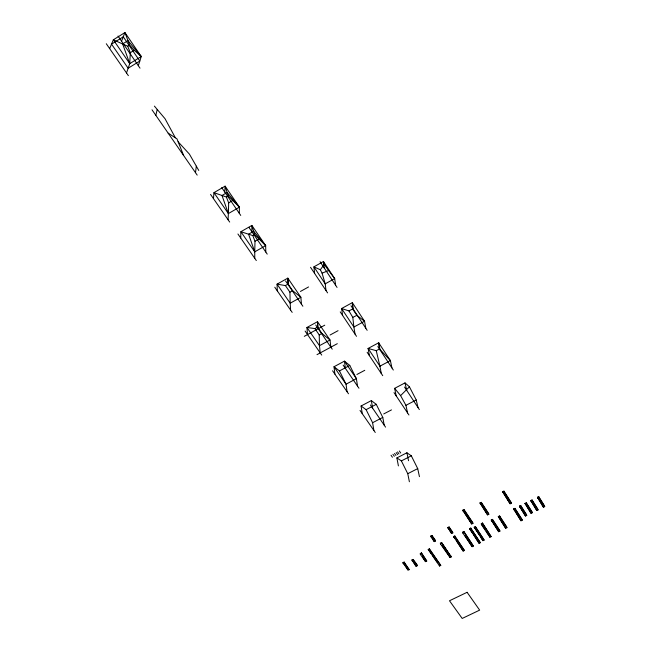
<?xml version="1.0" encoding="UTF-8"?>
<svg xmlns="http://www.w3.org/2000/svg" width="651" height="651" viewBox="0 0 651 651"><rect width="100%" height="100%" fill="white"/><g stroke="black" fill="none" stroke-linecap="round" stroke-linejoin="round"><path stroke-width="0.98" d="M251.864 231.675L251.88 225.425L240.886 231.715L240.732 238.03M265.811 252.067L265.665 245.639L254.606 234.506L251.88 225.425L265.665 245.639L254.753 251.823L254.989 241.244L252.767 235.556L240.886 231.715L254.753 251.823L254.769 258.317M239.275 213.268L239.446 207.181L225.108 186.162L213.951 192.663L213.463 198.628M228.371 213.569L221.991 195.479L227.134 192.493L239.446 207.181L228.371 213.569L228.672 202.876L226.369 197.017L213.951 192.663L228.371 213.569L228.062 219.729M126.514 72.969L129.728 63.643L130.306 52.698L127.702 46.237L113.339 39.801L109.653 48.605M224.758 192.053L225.108 186.162L228.232 195.935L239.446 207.181M195.503 172.678L196.317 166.16M155.825 115.333L157.225 109.458M138.313 65.686L141.243 56.531L124.943 32.55L113.339 39.801L129.728 63.643L141.243 56.531L127.987 40.639L122.64 43.967L129.728 63.643M121.55 41.184L124.943 32.55L129.639 45.033L134.236 50.265L141.243 56.531M326.037 290.574L325.199 283.844L322.082 273.16L320.349 269.766L324.214 264.379L323.457 261.507L313.904 266.837L314.612 273.428M407.583 412.954L405.923 405.337L400.609 395.629L409.414 386.792L405.02 382.886L394.636 388.346L396.182 395.857M127.702 46.237L129.639 45.033M130.306 52.698L134.236 50.265M226.369 197.017L228.232 195.935M228.672 202.876L232.456 200.687M252.767 235.556L254.606 234.506M254.989 241.244L258.716 239.129M290.606 310.112L290.183 303.203L277.049 284.153L285.398 285.577L288.133 284.056L287.823 278.132L277.049 284.153L277.318 290.907M288.23 284.837L287.823 278.132L300.884 297.287L290.183 303.203L289.939 292.193L292.657 290.68L300.884 297.287L301.437 304.139M300.436 291.453L308.566 286.945M320.227 352.915L319.478 345.681L306.922 327.477L314.897 328.584L317.582 327.119L317.517 321.684L306.922 327.477L307.532 334.573M304.286 336.339L324.751 325.183M318.249 328.731L317.517 321.684L330 339.985L319.478 345.681L319.226 334.907L321.903 333.45L330 339.985L330.863 347.162M330.065 335.021L338.056 330.684M317.004 354.649L337.316 343.679M369.41 355.666L368.124 348.44L378.687 342.776L380.094 349.953M368.124 348.44L376.262 350.686L379.492 348.952L378.687 342.776M349.774 365.414L344.428 361.15L334.004 366.741L339.464 370.94L349.774 365.414L356.39 378.687L357.529 386.149M356.903 374.488L364.772 370.305M381.315 373.536L379.907 366.188L390.397 360.605L379.492 348.952M355.039 334.101L353.9 327.03L341.596 308.525L348.944 310.926L352.582 308.997L352.337 302.65L341.596 308.525L342.613 315.45M362.257 413.654L361.077 405.996L371.339 400.601L376.262 404.336L382.788 417.405L384.196 425.119M361.077 405.996L366.114 409.666L376.262 404.336M383.732 413.938L391.471 409.902M373.894 430.474L372.608 422.719L382.788 417.405M405.923 405.337L416.233 399.958L409.414 386.792M398.404 465.896L396.882 457.913L406.908 452.77L411.31 455.822L417.714 468.614L419.439 476.654M396.882 457.913L401.382 460.9L411.31 455.822M409.381 481.756L407.762 473.684L417.714 468.614M353.477 309.526L352.337 302.65L364.552 321.26L353.9 327.03L352.801 317.379L356.903 315.336L364.552 321.26L365.821 328.275M462.837 510.254L464.073 509.635L472.716 522.509L472.943 523.38L471.706 523.982L462.837 510.254L471.706 523.982M463.056 511.116L464.301 510.498L464.073 509.635M480.056 502.979L481.301 502.36L488.575 513.419L488.828 514.282L487.583 514.892L480.056 502.979L487.583 514.892M502.67 491.757L503.931 491.131L511.084 502.312L511.36 503.166L510.107 503.784L502.67 491.757L510.107 503.784M480.3 503.841L481.545 503.215L481.301 502.36M502.938 492.604L504.2 491.977L503.931 491.131M447.872 527.538L449.1 526.936L452.6 532.03L452.811 532.909L451.582 533.511L447.872 527.538L451.582 533.511M430.84 536.139L432.061 535.537L435.275 540.127L435.47 541.014L434.25 541.616L430.84 536.139L434.25 541.616M448.075 528.417L449.304 527.806L449.1 526.936M431.027 537.018L432.248 536.416L432.061 535.537M441.533 542.47L440.32 543.072L440.515 543.951L449.996 557.516L451.208 556.922L441.533 542.47L451.208 556.922M453.576 536.538L454.797 535.936L464.399 550.477L463.178 551.072L453.576 536.538L454.675 538.149M463.805 531.501L462.576 532.103L462.796 532.982L472.138 546.694L473.358 546.099L463.805 531.501L473.358 546.099M469.558 528.669L470.787 528.059L480.308 542.698L479.079 543.3L469.558 528.669L472.838 533.519M428.22 549.403L429.424 548.801L440.76 565.434L439.555 566.02L428.22 549.403L431.149 553.537M421.417 552.959L420.204 553.553L420.383 554.449L425.534 561.642L426.739 561.056L421.417 552.959L426.739 561.056M474.197 527.164L475.433 526.561L484.141 540.053L482.912 540.655L474.197 527.164L479.282 534.731M482.44 523.111L481.211 523.713L481.447 524.584L489.886 537.246L491.114 536.644L482.44 523.111L491.114 536.644M440.515 543.951L441.736 543.357M453.788 537.425L455.008 536.815L454.797 535.936M462.796 532.982L464.025 532.38M469.786 529.54L471.023 528.938L470.787 528.059M402.961 562.659L404.157 562.065L409.202 569.658L407.998 570.243L402.961 562.659L404.588 564.881M428.399 550.29L429.611 549.696L429.424 548.801M420.383 554.449L421.588 553.855M474.433 528.042L475.669 527.432L475.433 526.561M481.447 524.584L482.684 523.974M491.277 520.011L492.514 519.4L499.642 530.24L499.903 531.11L498.674 531.712L491.277 520.011L498.674 531.712M498.324 516.544L499.569 515.934L506.657 526.805L506.926 527.676L505.689 528.278L498.324 516.544L505.689 528.278M513.712 508.968L514.957 508.358L521.972 519.311L522.257 520.173L521.012 520.784L513.712 508.968L521.012 520.784M519.441 506.144L520.694 505.534L526.447 514.567L526.732 515.429L525.487 516.04L519.441 506.144L525.487 516.04M525.04 503.394L526.293 502.775L532.022 511.841L532.315 512.695L531.061 513.313L525.04 503.394L531.061 513.313M530.793 500.562L532.054 499.944L537.75 509.025L538.052 509.888L536.798 510.498L530.793 500.562L536.798 510.498M537.474 497.274L538.735 496.656L544.399 505.77L544.708 506.624L543.455 507.243L537.474 497.274L543.455 507.243M403.115 563.554L404.32 562.96L404.157 562.065M412.026 560.015L413.23 559.429L417.112 564.791L417.283 565.695L416.079 566.28L412.026 560.015L416.079 566.28M491.529 520.881L492.766 520.271L492.514 519.4M498.585 517.407L499.83 516.796L499.569 515.934M513.989 509.831L515.242 509.212L514.957 508.358M519.726 507.007L520.979 506.388L520.694 505.534M525.333 504.248L526.586 503.63L526.293 502.775M531.094 501.416L532.355 500.798L532.054 499.944M537.775 498.129L539.036 497.502L538.735 496.656M412.197 560.91L413.401 560.324L413.23 559.429M449.996 557.516L449.792 556.629L451.005 556.035M440.564 564.531L439.36 565.125L439.555 566.02M322.082 273.16L328.6 270.547L334.687 278.595L335.631 285.276M320.349 269.766L313.904 266.837L325.199 283.844L334.687 278.595L323.457 261.507L324.279 268.049M168.161 133.154L176.934 138.801L183.639 155.524M178.13 141.796L189.425 154.132L198.775 170.456M154.409 106.113L165.029 118.71L175.379 137.8M265.665 245.639L253.646 231.308L248.576 234.205L254.753 251.823M394.636 388.346L400.609 395.629M406.216 567.111L407.843 569.34M404.32 562.96L409.202 569.658M413.401 560.324L417.283 565.695M422.491 556.751L425.534 561.642M324.214 264.379L328.6 270.547M429.611 549.696L440.76 565.434M432.907 556.019L437.602 562.643M432.248 536.416L435.47 541.014M441.988 545.465L449.792 556.629M106.292 43.739L128.377 75.654M152.008 109.807L197.196 175.119M210.558 194.421L229.681 222.056M237.932 233.994L256.315 260.555M274.779 287.237L292.185 312.39M305.107 331.066L321.732 355.088M332.58 370.769L348.505 393.782M360.027 410.439L375.277 432.476M391.031 455.236L392.431 457.262M392.919 454.268L394.319 456.294M397.549 451.892L398.941 453.926M449.304 527.806L452.811 532.909M455.008 536.815L464.399 550.477M396.19 452.591L397.59 454.618M456.335 540.558L463.178 551.072M394.539 453.438L395.938 455.464M399.323 450.98L400.715 453.015M285.398 285.577L289.939 292.193M314.897 328.584L319.226 334.907M288.133 284.056L292.657 290.68M317.582 327.119L321.903 333.45M118.043 36.049L140.006 68.16M221.722 187.618L240.74 215.416M248.951 227.411L267.219 254.126M285.577 280.955L302.878 306.247M315.719 325.028L332.238 349.18M343.142 365.105L358.97 388.24M370.419 404.979L385.563 427.129M352.582 308.997L356.903 315.336M464.773 535.334L472.138 546.694M473.928 535.138L479.079 543.3M471.023 528.938L480.308 542.698M464.301 510.498L472.943 523.38M475.669 527.432L484.141 540.053M480.414 536.416L482.912 540.655M310.527 267.301L327.575 292.885M340.237 311.886L356.512 336.315M367.131 352.256L382.731 375.66M394.01 392.586L408.934 414.988M481.773 524.56L485.141 529.621M486.264 531.306L489.08 535.521M368.181 348.529L379.964 366.269M481.545 503.215L488.828 514.282M492.766 520.271L499.903 531.11M350.995 305.758L367.164 330.326M377.832 346.527L393.326 370.045M404.531 387.06L419.35 409.577M320.089 261.702L337.047 287.416M378.565 342.597L390.283 360.434M499.83 516.796L506.926 527.676M504.2 491.977L511.36 503.166M515.242 509.212L522.257 520.173M520.979 506.388L526.732 515.429M526.586 503.63L532.315 512.695M532.355 500.798L538.052 509.888M539.036 497.502L544.708 506.624M348.944 310.926L352.801 317.379M401.382 460.9L407.762 473.684M366.114 409.666L372.608 422.719M339.464 370.94L346.039 384.196L347.064 391.699M489.642 536.367L489.886 537.246M376.262 350.686L379.907 366.188M416.233 399.958L418.007 407.534M405.02 382.886L406.688 390.348M390.397 360.605L391.918 367.913M406.908 452.77L408.543 460.713M371.339 400.601L372.624 408.21M345.445 368.482L344.428 361.15L356.39 378.687L346.039 384.196L334.004 366.741L334.899 374.122M123.267 36.806L111.524 44.146L128.141 68.241L139.794 61.048L123.267 36.806M467.101 592.304L449.491 600.767L462.194 618.45L479.649 610.133L467.101 592.304"/></g></svg>
